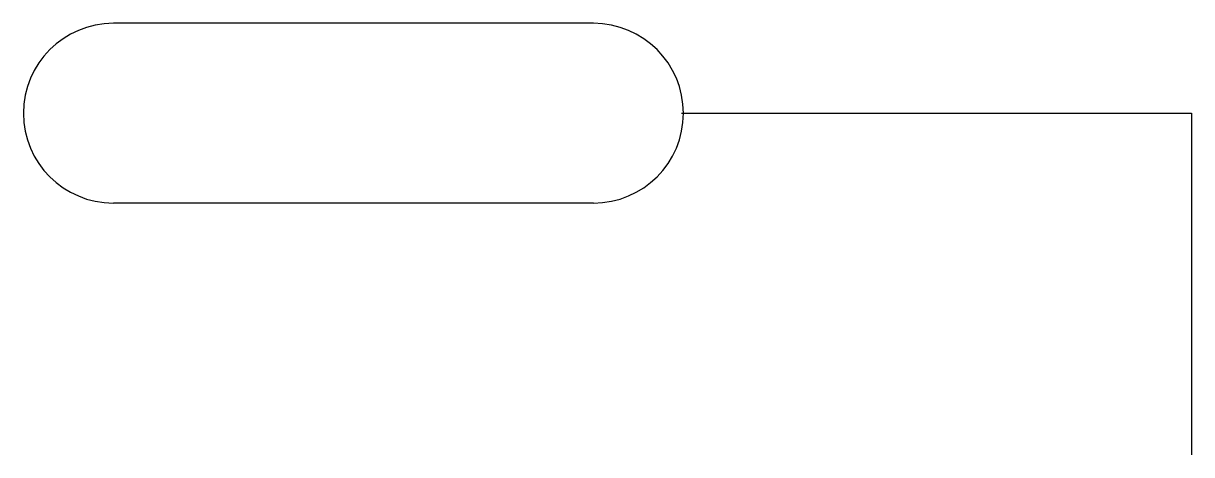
# Model space of a CAD drawing. Extents: x 113.1 to 137.5, y 231 to 240.
import ezdxf

# ---------------------------------------------------------------- set-up
doc = ezdxf.new("R2010")
doc.units = 0
doc.header["$LTSCALE"] = 3
doc.linetypes.add('DASHED', pattern=[0])
doc.layers.add('10', color=8, linetype='DASHED')

msp = doc.modelspace()

# ---------------------------------------------------------------- linework, layer by layer
at = {"layer": '10', "color": 0}
for p, q in [((125.019, 240), (115.019, 240)), ((126.856, 238.125), (137.481, 238.125)), ((137.481, 238.125), (137.481, 231)), ((125.019, 236.25), (115.019, 236.25))]:
    msp.add_line(p, q, dxfattribs=at)
for centre, start, end in [((115.019, 238.125), 90, 270), ((125.019, 238.125), 270, 90)]:
    msp.add_arc(centre, 1.875, start, end, dxfattribs=at)

doc.saveas('drawing.dxf')
